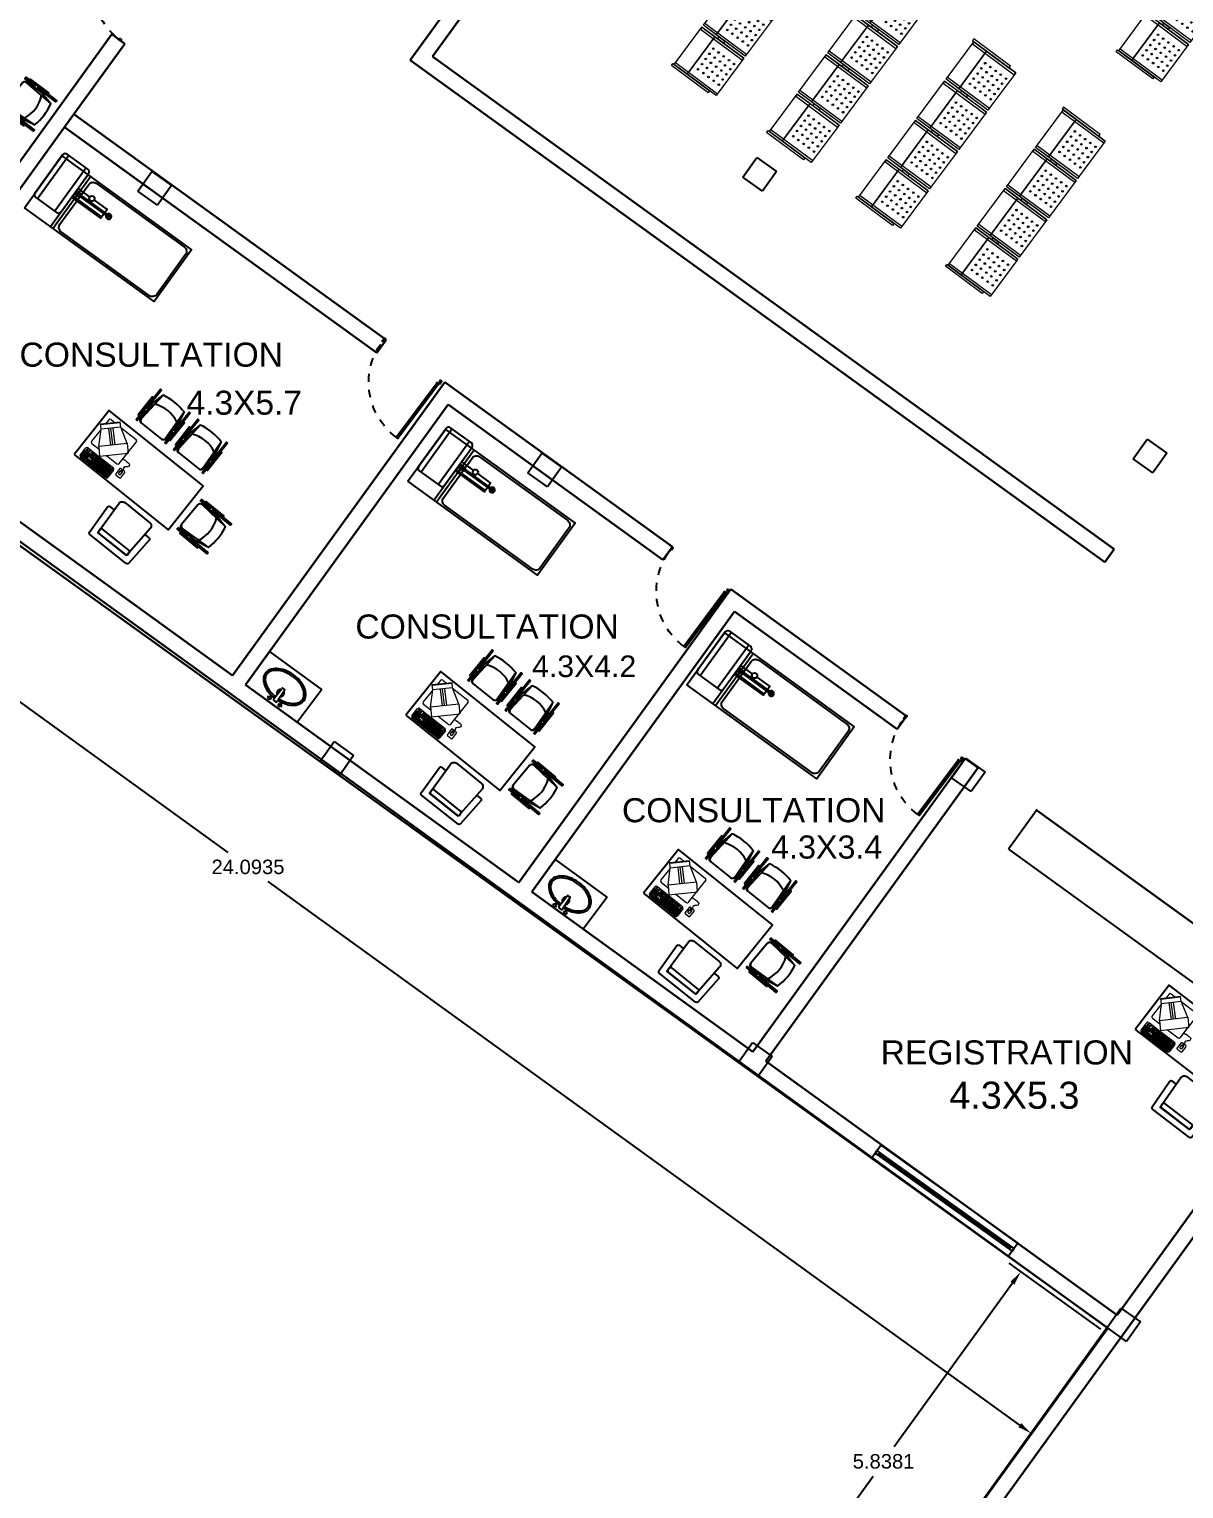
# Model space of a CAD drawing. Header units: metres. Extents: x 141303 to 146299, y 125960 to 127091.
# Drawn here: x 145962.18 to 145976.56, y 126148.64 to 126166.83 of the extents above; entities that cross this region are included whole.
import ezdxf

# ---------------------------------------------------------------- set-up
doc = ezdxf.new("R2010")
doc.units = ezdxf.units.M
doc.header["$MEASUREMENT"] = 0
doc.linetypes.add('C08_MUROS SERVICIOS$0$HIDDE100', pattern=[0.16, 0.1, -0.06])
for name, color, linetype in [('DIMENSION', 50, 'Continuous'), ('door', 12, 'Continuous'), ('FURNITURE', 6, 'Continuous'), ('WINDOW', 244, 'Continuous')]:
    doc.layers.add(name, color=color, linetype=linetype)
for name, color, linetype, lineweight in [('LETTERING', 50, 'Continuous', 30), ('new column', 4, 'Continuous', 25), ('NVMI_WALL', 7, 'Continuous', 30), ('PLINTH', 80, 'Continuous', 30)]:
    doc.layers.add(name, color=color, linetype=linetype, lineweight=lineweight)
doc.layers.get('0').off()
doc.styles.get("Standard").update_dxf_attribs({"font": 'arial.ttf'})
doc.dimstyles.get("Standard").update_dxf_attribs({"dimtxt": 0.18, "dimasz": 0.18, "dimexe": 0.18, "dimexo": 0.0625, "dimgap": 0.09, "dimtad": 0, "dimtih": 1, "dimtoh": 1, "dimdec": 4, "dimzin": 0, "dimdsep": 46, "dimtxsty": 'Standard', "dimcen": 0.09, "dimadec": 0, "dimazin": 0, "dimtfac": 1, "dimtdec": 4, "dimtofl": 0, "dimtmove": 0, "dimatfit": 3, "dimfxl": 1, "dimtolj": 1, "dimtzin": 0, "dimarcsym": 0})

# ---------------------------------------------------------------- blocks, each defined once
blk = doc.blocks.new('C08_MUROS SERVICIOS$0$DOOR 1.20')
at = {"linetype": 'C08_MUROS SERVICIOS$0$HIDDE100'}
blk.add_lwpolyline([(187.586, 86.339, -0.424767), (188.786, 87.579)], format="xyb", dxfattribs=at)
at = {"linetype": 'ByBlock'}
blk.add_lwpolyline([(188.826, 86.379), (188.826, 87.579), (188.786, 87.579), (188.786, 86.379), (188.826, 86.379)], dxfattribs=at)
for points in [[(188.826, 87.559), (188.786, 87.559), (188.786, 87.579), (188.826, 87.579)], [(188.821, 87.41), (188.791, 87.41), (188.791, 87.419), (188.821, 87.419)], [(188.796, 87.419), (188.816, 87.419), (188.816, 87.41), (188.796, 87.41)], [(188.791, 86.999), (188.821, 86.999), (188.821, 86.919), (188.791, 86.919)], [(188.821, 86.469), (188.791, 86.469), (188.791, 86.479), (188.821, 86.479)], [(188.796, 86.479), (188.816, 86.479), (188.816, 86.469), (188.796, 86.469)], [(188.826, 86.379), (188.786, 86.379), (188.786, 86.399), (188.826, 86.399)]]:
    blk.add_lwpolyline(points, close=True)
blk.add_lwpolyline([(188.821, 86.399), (188.821, 87.559), (188.791, 87.559), (188.791, 86.399)], close=True, dxfattribs=at)
for points in [[(187.576, 86.379), (187.576, 86.309), (187.606, 86.309), (187.606, 86.339), (187.586, 86.339), (187.586, 86.379), (187.576, 86.379)], [(188.836, 86.379), (188.836, 86.309), (188.806, 86.309), (188.806, 86.339), (188.826, 86.339), (188.826, 86.379), (188.836, 86.379)]]:
    blk.add_lwpolyline(points)
blk = doc.blocks.new('Escrit-Médico')
blk.add_lwpolyline([(203.56, 159.232), (202.06, 159.232), (202.06, 159.932), (203.56, 159.932)], close=True)
for points in [[(202.263, 158.659), (202.723, 158.659), (202.743, 159.109, 0.414214), (202.693, 159.159), (202.293, 159.159, 0.414214), (202.243, 159.109)], [(202.28, 158.728), (202.703, 158.728, -0.414214), (202.723, 158.708), (202.723, 158.679, -0.414214), (202.703, 158.659), (202.28, 158.659, -0.414214), (202.26, 158.679), (202.26, 158.708, -0.414214)]]:
    blk.add_lwpolyline(points, format="xyb", close=True)
blk.add_lwpolyline([(202.243, 159.005), (202.182, 159.005, 0.429831), (202.162, 158.984), (202.182, 158.598, 0.398767), (202.202, 158.579), (202.784, 158.579, 0.398767), (202.804, 158.598), (202.825, 158.984, 0.429831), (202.805, 159.005), (202.743, 159.005)], format="xyb")
blk = doc.blocks.new('iiijmjk')
at = {"layer": 'FURNITURE', "linetype": 'ByBlock'}
blk.add_line((110.967, -216.678), (111.144, -216.504), dxfattribs=at)
at = {"layer": 'FURNITURE', "lineweight": 5}
for p, q in [((111.189, -216.549), (111.012, -216.723)), ((111.013, -216.569), (111.013, -216.633)), ((111.032, -216.549), (111.098, -216.549)), ((111.189, -216.549), (111.144, -216.504)), ((111.376, -216.658), (111.189, -216.549)), ((111.19, -216.549), (111.435, -216.549)), ((111.455, -216.913), (111.455, -216.569)), ((111.012, -216.723), (110.967, -216.678)), ((111.123, -216.907), (111.012, -216.723)), ((111.013, -216.735), (111.013, -216.913)), ((111.23, -216.802), (111.081, -216.656)), ((111.249, -216.783), (111.1, -216.636)), ((111.269, -216.764), (111.12, -216.617)), ((111.376, -216.658), (111.123, -216.907)), ((111.207, -216.994), (111.461, -216.745)), ((111.376, -216.658), (111.461, -216.745)), ((111.455, -216.913), (111.455, -216.751)), ((111.032, -216.933), (111.148, -216.933)), ((111.032, -216.933), (111.148, -216.933)), ((111.123, -216.907), (111.207, -216.994)), ((111.269, -216.933), (111.435, -216.933)), ((111.57, -216.95), (111.511, -216.95)), ((111.538, -216.944), (111.538, -216.951)), ((111.538, -216.951), (111.54, -216.951)), ((111.54, -216.951), (111.54, -216.967)), ((111.011, -217.136), (111.011, -217.022)), ((111.03, -217.026), (111.03, -217.026)), ((111.03, -217.028), (111.03, -217.028)), ((111.031, -217.002), (111.165, -217.002)), ((111.037, -217.018), (111.037, -217.019)), ((111.037, -217.036), (111.037, -217.035)), ((111.039, -217.018), (111.039, -217.019)), ((111.039, -217.036), (111.039, -217.035)), ((111.047, -217.026), (111.047, -217.026)), ((111.047, -217.028), (111.047, -217.028)), ((111.165, -217.002), (111.433, -217.002)), ((111.165, -217.05), (111.165, -217.141)), ((111.165, -217.05), (111.441, -217.05)), ((111.169, -217.036), (111.169, -217.017)), ((111.169, -217.017), (111.243, -217.017)), ((111.169, -217.017), (111.169, -217.036)), ((111.243, -217.036), (111.169, -217.036)), ((111.172, -217.019), (111.186, -217.019)), ((111.172, -217.033), (111.172, -217.019)), ((111.186, -217.033), (111.172, -217.033)), ((111.186, -217.019), (111.186, -217.033)), ((111.189, -217.033), (111.189, -217.019)), ((111.189, -217.019), (111.204, -217.019)), ((111.204, -217.033), (111.189, -217.033)), ((111.204, -217.019), (111.204, -217.033)), ((111.208, -217.033), (111.208, -217.019)), ((111.208, -217.019), (111.222, -217.019)), ((111.222, -217.033), (111.208, -217.033)), ((111.222, -217.019), (111.222, -217.033)), ((111.226, -217.019), (111.241, -217.019)), ((111.226, -217.033), (111.226, -217.019)), ((111.241, -217.033), (111.226, -217.033)), ((111.241, -217.019), (111.241, -217.033)), ((111.243, -217.017), (111.243, -217.036)), ((111.441, -217.017), (111.441, -217.036)), ((111.441, -217.05), (111.441, -217.141)), ((111.453, -217.022), (111.453, -217.136)), ((111.501, -216.959), (111.501, -217.04)), ((111.511, -217.049), (111.57, -217.049)), ((111.526, -216.971), (111.526, -216.981)), ((111.554, -216.981), (111.526, -216.981)), ((111.549, -216.966), (111.531, -216.966)), ((111.536, -217.021), (111.539, -217.021)), ((111.54, -216.981), (111.54, -216.966)), ((111.554, -217.006), (111.554, -216.971)), ((111.58, -217.04), (111.58, -216.959)), ((111.433, -217.156), (111.031, -217.156)), ((111.441, -217.141), (111.165, -217.141))]:
    blk.add_line(p, q, dxfattribs=at)
for points in [[(111.455, -216.832), (111.456, -216.832), (111.456, -216.834), (111.459, -216.834), (111.459, -216.838), (111.462, -216.838), (111.462, -216.84), (111.463, -216.84), (111.463, -216.841), (111.463, -216.84), (111.48, -216.84), (111.48, -216.838), (111.482, -216.838), (111.482, -216.837), (111.483, -216.837), (111.483, -216.836), (111.485, -216.836), (111.485, -216.835), (111.511, -216.835), (111.511, -216.836), (111.529, -216.836), (111.529, -216.837), (111.539, -216.837), (111.539, -216.838), (111.555, -216.838), (111.555, -216.841), (111.555, -216.84), (111.562, -216.84), (111.562, -216.841), (111.564, -216.841), (111.564, -216.842), (111.566, -216.842), (111.566, -216.847), (111.567, -216.847), (111.567, -216.849), (111.568, -216.849), (111.568, -216.851), (111.569, -216.851), (111.569, -216.855), (111.57, -216.855), (111.57, -216.862), (111.571, -216.862), (111.571, -216.864), (111.57, -216.864), (111.57, -216.868), (111.569, -216.868), (111.569, -216.871), (111.568, -216.871), (111.568, -216.873), (111.567, -216.873), (111.567, -216.875), (111.563, -216.875), (111.563, -216.879), (111.562, -216.879), (111.562, -216.881), (111.561, -216.881), (111.561, -216.883), (111.559, -216.883), (111.559, -216.884), (111.557, -216.884), (111.557, -216.885), (111.555, -216.885), (111.555, -216.888), (111.554, -216.888), (111.554, -216.889), (111.55, -216.889), (111.55, -216.892), (111.548, -216.892), (111.548, -216.893), (111.546, -216.893), (111.546, -216.897), (111.544, -216.897), (111.544, -216.898), (111.542, -216.898), (111.542, -216.899), (111.541, -216.899), (111.541, -216.903), (111.538, -216.903), (111.538, -216.904), (111.537, -216.904), (111.537, -216.905), (111.536, -216.905), (111.536, -216.906), (111.535, -216.906), (111.535, -216.907), (111.534, -216.907), (111.534, -216.909), (111.533, -216.909), (111.533, -216.911), (111.532, -216.911), (111.532, -216.913), (111.531, -216.913), (111.531, -216.914), (111.53, -216.914), (111.53, -216.919), (111.531, -216.919), (111.531, -216.92), (111.532, -216.92), (111.532, -216.921), (111.534, -216.921), (111.534, -216.923), (111.535, -216.923), (111.535, -216.924), (111.536, -216.924), (111.536, -216.925), (111.537, -216.925), (111.537, -216.926), (111.538, -216.926), (111.538, -216.93), (111.539, -216.93), (111.539, -216.932), (111.541, -216.932), (111.541, -216.941), (111.539, -216.941), (111.539, -216.945), (111.538, -216.945), (111.538, -216.947), (111.537, -216.947)], [(111.022, -217.053), (111.037, -217.053), (111.037, -217.067), (111.022, -217.067), (111.022, -217.053), (111.022, -217.067)], [(111.022, -217.07), (111.037, -217.07), (111.037, -217.102), (111.022, -217.102), (111.022, -217.07), (111.022, -217.102)], [(111.022, -217.105), (111.037, -217.105), (111.037, -217.137), (111.022, -217.137), (111.022, -217.105), (111.022, -217.137)], [(111.041, -217.053), (111.055, -217.053), (111.055, -217.067), (111.041, -217.067), (111.041, -217.053), (111.041, -217.067)], [(111.041, -217.07), (111.055, -217.07), (111.055, -217.085), (111.041, -217.085), (111.041, -217.07), (111.041, -217.085)], [(111.041, -217.087), (111.055, -217.087), (111.055, -217.102), (111.041, -217.102), (111.041, -217.087), (111.041, -217.102)], [(111.041, -217.105), (111.055, -217.105), (111.055, -217.119), (111.041, -217.119), (111.041, -217.105), (111.041, -217.119)], [(111.041, -217.123), (111.055, -217.123), (111.055, -217.137), (111.041, -217.137), (111.041, -217.123), (111.041, -217.137)], [(111.059, -217.053), (111.074, -217.053), (111.074, -217.067), (111.059, -217.067), (111.059, -217.053), (111.059, -217.067)], [(111.059, -217.07), (111.074, -217.07), (111.074, -217.085), (111.059, -217.085), (111.059, -217.07), (111.059, -217.085)], [(111.059, -217.087), (111.074, -217.087), (111.074, -217.102), (111.059, -217.102), (111.059, -217.087), (111.059, -217.102)], [(111.059, -217.105), (111.074, -217.105), (111.074, -217.119), (111.059, -217.119), (111.059, -217.105), (111.059, -217.119)], [(111.059, -217.123), (111.092, -217.123), (111.092, -217.137), (111.059, -217.137), (111.059, -217.123), (111.059, -217.137)], [(111.078, -217.053), (111.092, -217.053), (111.092, -217.067), (111.078, -217.067), (111.078, -217.053), (111.078, -217.067)], [(111.078, -217.07), (111.092, -217.07), (111.092, -217.085), (111.078, -217.085), (111.078, -217.07), (111.078, -217.085)], [(111.078, -217.087), (111.092, -217.087), (111.092, -217.102), (111.078, -217.102), (111.078, -217.087), (111.078, -217.102)], [(111.078, -217.105), (111.092, -217.105), (111.092, -217.119), (111.078, -217.119), (111.078, -217.105), (111.078, -217.119)], [(111.103, -217.019), (111.117, -217.019), (111.117, -217.033), (111.103, -217.033), (111.103, -217.019), (111.103, -217.033)], [(111.103, -217.053), (111.117, -217.053), (111.117, -217.067), (111.103, -217.067), (111.103, -217.053), (111.103, -217.067)], [(111.103, -217.07), (111.117, -217.07), (111.117, -217.085), (111.103, -217.085), (111.103, -217.07), (111.103, -217.085)], [(111.103, -217.125), (111.117, -217.125), (111.117, -217.139), (111.103, -217.139), (111.103, -217.125), (111.103, -217.139)], [(111.121, -217.019), (111.135, -217.019), (111.135, -217.033), (111.121, -217.033), (111.121, -217.019), (111.121, -217.033)], [(111.121, -217.053), (111.135, -217.053), (111.135, -217.067), (111.121, -217.067), (111.121, -217.053), (111.121, -217.067)], [(111.121, -217.07), (111.135, -217.07), (111.135, -217.085), (111.121, -217.085), (111.121, -217.07), (111.121, -217.085)], [(111.121, -217.107), (111.135, -217.107), (111.135, -217.122), (111.121, -217.122), (111.121, -217.107), (111.121, -217.122)], [(111.121, -217.125), (111.135, -217.125), (111.135, -217.139), (111.121, -217.139), (111.121, -217.125), (111.121, -217.139)], [(111.139, -217.019), (111.154, -217.019), (111.154, -217.033), (111.139, -217.033), (111.139, -217.019), (111.139, -217.033)], [(111.139, -217.053), (111.154, -217.053), (111.154, -217.067), (111.139, -217.067), (111.139, -217.053), (111.139, -217.067)], [(111.139, -217.07), (111.154, -217.07), (111.154, -217.085), (111.139, -217.085), (111.139, -217.07), (111.139, -217.085)], [(111.139, -217.125), (111.154, -217.125), (111.154, -217.139), (111.139, -217.139), (111.139, -217.125), (111.139, -217.139)], [(111.167, -217.052), (111.2, -217.052), (111.2, -217.066), (111.167, -217.066), (111.167, -217.052), (111.167, -217.066)], [(111.167, -217.07), (111.189, -217.07), (111.189, -217.085), (111.182, -217.085), (111.182, -217.103), (111.167, -217.103), (111.167, -217.07), (111.167, -217.103)], [(111.167, -217.107), (111.211, -217.107), (111.211, -217.121), (111.167, -217.121), (111.167, -217.107), (111.167, -217.121)], [(111.167, -217.125), (111.189, -217.125), (111.189, -217.139), (111.167, -217.139), (111.167, -217.125), (111.167, -217.139)], [(111.178, -217.033), (111.172, -217.033), (111.172, -217.027)], [(111.186, -217.027), (111.186, -217.033), (111.18, -217.033)], [(111.185, -217.089), (111.2, -217.089), (111.2, -217.103), (111.185, -217.103), (111.185, -217.089), (111.185, -217.103)], [(111.196, -217.033), (111.189, -217.033), (111.189, -217.027)], [(111.193, -217.07), (111.207, -217.07), (111.207, -217.085), (111.193, -217.085), (111.193, -217.07), (111.193, -217.085)], [(111.193, -217.125), (111.214, -217.125), (111.214, -217.139), (111.193, -217.139), (111.193, -217.125), (111.193, -217.139)], [(111.204, -217.027), (111.204, -217.033), (111.197, -217.033)], [(111.204, -217.052), (111.218, -217.052), (111.218, -217.066), (111.204, -217.066), (111.204, -217.052), (111.204, -217.066)], [(111.204, -217.089), (111.218, -217.089), (111.218, -217.103), (111.204, -217.103), (111.204, -217.089), (111.204, -217.103)], [(111.211, -217.07), (111.225, -217.07), (111.225, -217.085), (111.211, -217.085), (111.211, -217.07), (111.211, -217.085)], [(111.215, -217.107), (111.229, -217.107), (111.229, -217.121), (111.215, -217.121), (111.215, -217.107), (111.215, -217.121)], [(111.222, -217.027), (111.222, -217.033), (111.216, -217.033)], [(111.218, -217.125), (111.24, -217.125), (111.24, -217.139), (111.218, -217.139), (111.218, -217.125), (111.218, -217.139)], [(111.222, -217.052), (111.237, -217.052), (111.237, -217.066), (111.222, -217.066), (111.222, -217.052), (111.222, -217.066)], [(111.222, -217.089), (111.237, -217.089), (111.237, -217.103), (111.222, -217.103), (111.222, -217.089), (111.222, -217.103)], [(111.229, -217.07), (111.244, -217.07), (111.244, -217.085), (111.229, -217.085), (111.229, -217.07), (111.229, -217.085)], [(111.233, -217.107), (111.248, -217.107), (111.248, -217.121), (111.233, -217.121), (111.233, -217.107), (111.233, -217.121)], [(111.241, -217.052), (111.255, -217.052), (111.255, -217.066), (111.241, -217.066), (111.241, -217.052), (111.241, -217.066)], [(111.241, -217.089), (111.255, -217.089), (111.255, -217.103), (111.241, -217.103), (111.241, -217.089), (111.241, -217.103)], [(111.244, -217.125), (111.265, -217.125), (111.265, -217.139), (111.244, -217.139), (111.244, -217.125), (111.244, -217.139)], [(111.248, -217.07), (111.262, -217.07), (111.262, -217.085), (111.248, -217.085), (111.248, -217.07), (111.248, -217.085)], [(111.25, -217.017), (111.323, -217.017), (111.323, -217.036), (111.25, -217.036), (111.25, -217.017), (111.25, -217.036)], [(111.252, -217.019), (111.266, -217.019), (111.266, -217.033), (111.252, -217.033), (111.252, -217.019), (111.252, -217.033)], [(111.252, -217.107), (111.266, -217.107), (111.266, -217.121), (111.252, -217.121), (111.252, -217.107), (111.252, -217.121)], [(111.259, -217.052), (111.273, -217.052), (111.273, -217.066), (111.259, -217.066), (111.259, -217.052), (111.259, -217.066)], [(111.259, -217.089), (111.273, -217.089), (111.273, -217.103), (111.259, -217.103), (111.259, -217.089), (111.259, -217.103)], [(111.266, -217.07), (111.281, -217.07), (111.281, -217.085), (111.266, -217.085), (111.266, -217.07), (111.266, -217.085)], [(111.269, -217.125), (111.362, -217.125), (111.362, -217.139), (111.269, -217.139), (111.269, -217.125), (111.269, -217.139)], [(111.27, -217.019), (111.285, -217.019), (111.285, -217.033), (111.27, -217.033), (111.27, -217.019), (111.27, -217.033)], [(111.27, -217.107), (111.285, -217.107), (111.285, -217.121), (111.27, -217.121), (111.27, -217.107), (111.27, -217.121)], [(111.277, -217.052), (111.292, -217.052), (111.292, -217.066), (111.277, -217.066), (111.277, -217.052), (111.277, -217.066)], [(111.277, -217.089), (111.292, -217.089), (111.292, -217.103), (111.277, -217.103), (111.277, -217.089), (111.277, -217.103)], [(111.285, -217.07), (111.299, -217.07), (111.299, -217.085), (111.285, -217.085), (111.285, -217.07), (111.285, -217.085)], [(111.289, -217.019), (111.303, -217.019), (111.303, -217.033), (111.289, -217.033), (111.289, -217.019), (111.289, -217.033)], [(111.289, -217.107), (111.303, -217.107), (111.303, -217.121), (111.289, -217.121), (111.289, -217.107), (111.289, -217.121)], [(111.296, -217.052), (111.31, -217.052), (111.31, -217.066), (111.296, -217.066), (111.296, -217.052), (111.296, -217.066)], [(111.296, -217.089), (111.31, -217.089), (111.31, -217.103), (111.296, -217.103), (111.296, -217.089), (111.296, -217.103)], [(111.303, -217.07), (111.317, -217.07), (111.317, -217.085), (111.303, -217.085), (111.303, -217.07), (111.303, -217.085)], [(111.307, -217.019), (111.321, -217.019), (111.321, -217.033), (111.307, -217.033), (111.307, -217.019), (111.307, -217.033)], [(111.307, -217.107), (111.321, -217.107), (111.321, -217.121), (111.307, -217.121), (111.307, -217.107), (111.307, -217.121)], [(111.314, -217.052), (111.329, -217.052), (111.329, -217.066), (111.314, -217.066), (111.314, -217.052), (111.314, -217.066)], [(111.314, -217.089), (111.329, -217.089), (111.329, -217.103), (111.314, -217.103), (111.314, -217.089), (111.314, -217.103)], [(111.321, -217.07), (111.336, -217.07), (111.336, -217.085), (111.321, -217.085), (111.321, -217.07), (111.321, -217.085)], [(111.325, -217.107), (111.34, -217.107), (111.34, -217.121), (111.325, -217.121), (111.325, -217.107), (111.325, -217.121)], [(111.331, -217.017), (111.404, -217.017), (111.404, -217.036), (111.331, -217.036), (111.331, -217.017), (111.331, -217.036)], [(111.332, -217.019), (111.347, -217.019), (111.347, -217.033), (111.332, -217.033), (111.332, -217.019), (111.332, -217.033)], [(111.332, -217.089), (111.347, -217.089), (111.347, -217.103), (111.332, -217.103), (111.332, -217.089), (111.332, -217.103)], [(111.332, -217.052), (111.347, -217.052), (111.347, -217.066), (111.332, -217.066), (111.332, -217.052), (111.332, -217.066)], [(111.34, -217.07), (111.354, -217.07), (111.354, -217.085), (111.34, -217.085), (111.34, -217.07), (111.34, -217.085)], [(111.344, -217.107), (111.358, -217.107), (111.358, -217.121), (111.344, -217.121), (111.344, -217.107), (111.344, -217.121)], [(111.351, -217.019), (111.365, -217.019), (111.365, -217.033), (111.351, -217.033), (111.351, -217.019), (111.351, -217.033)], [(111.351, -217.052), (111.365, -217.052), (111.365, -217.066), (111.351, -217.066), (111.351, -217.052), (111.351, -217.066)], [(111.351, -217.089), (111.365, -217.089), (111.365, -217.103), (111.351, -217.103), (111.351, -217.089), (111.351, -217.103)], [(111.358, -217.07), (111.372, -217.07), (111.372, -217.085), (111.358, -217.085), (111.358, -217.07), (111.358, -217.085)], [(111.362, -217.107), (111.376, -217.107), (111.376, -217.121), (111.362, -217.121), (111.362, -217.107), (111.362, -217.121)], [(111.366, -217.125), (111.388, -217.125), (111.388, -217.139), (111.366, -217.139), (111.366, -217.125), (111.366, -217.139)], [(111.369, -217.019), (111.384, -217.019), (111.384, -217.033), (111.369, -217.033), (111.369, -217.019), (111.369, -217.033)], [(111.369, -217.052), (111.384, -217.052), (111.384, -217.066), (111.369, -217.066), (111.369, -217.052), (111.369, -217.066)], [(111.369, -217.089), (111.384, -217.089), (111.384, -217.103), (111.369, -217.103), (111.369, -217.089), (111.369, -217.103)], [(111.376, -217.07), (111.391, -217.07), (111.391, -217.085), (111.376, -217.085), (111.376, -217.07), (111.376, -217.085)], [(111.38, -217.107), (111.395, -217.107), (111.395, -217.121), (111.38, -217.121), (111.38, -217.107), (111.38, -217.121)], [(111.388, -217.019), (111.402, -217.019), (111.402, -217.033), (111.388, -217.033), (111.388, -217.019), (111.388, -217.033)], [(111.388, -217.052), (111.402, -217.052), (111.402, -217.066), (111.388, -217.066), (111.388, -217.052), (111.388, -217.066)], [(111.388, -217.089), (111.402, -217.089), (111.402, -217.103), (111.388, -217.103), (111.388, -217.089), (111.388, -217.103)], [(111.392, -217.125), (111.413, -217.125), (111.413, -217.139), (111.392, -217.139), (111.392, -217.125), (111.392, -217.139)], [(111.395, -217.07), (111.409, -217.07), (111.409, -217.085), (111.395, -217.085), (111.395, -217.07), (111.395, -217.085)], [(111.399, -217.107), (111.413, -217.107), (111.413, -217.121), (111.399, -217.121), (111.399, -217.107), (111.399, -217.121)], [(111.406, -217.052), (111.42, -217.052), (111.42, -217.066), (111.406, -217.066), (111.406, -217.052), (111.406, -217.066)], [(111.406, -217.089), (111.42, -217.089), (111.42, -217.103), (111.406, -217.103), (111.406, -217.089), (111.406, -217.103)], [(111.413, -217.07), (111.439, -217.07), (111.439, -217.085), (111.413, -217.085), (111.413, -217.07), (111.413, -217.085)], [(111.417, -217.107), (111.439, -217.107), (111.439, -217.121), (111.417, -217.121), (111.417, -217.107), (111.417, -217.121)], [(111.417, -217.125), (111.439, -217.125), (111.439, -217.139), (111.417, -217.139), (111.417, -217.125), (111.417, -217.139)], [(111.422, -217.017), (111.441, -217.017), (111.441, -217.036), (111.422, -217.036), (111.422, -217.017), (111.422, -217.036)], [(111.424, -217.019), (111.439, -217.019), (111.439, -217.033), (111.424, -217.033), (111.424, -217.019), (111.424, -217.033)], [(111.424, -217.052), (111.439, -217.052), (111.439, -217.066), (111.424, -217.066), (111.424, -217.052), (111.424, -217.066)], [(111.424, -217.089), (111.439, -217.089), (111.439, -217.103), (111.424, -217.103), (111.424, -217.089), (111.424, -217.103)]]:
    blk.add_lwpolyline(points, dxfattribs=at)
for points in [[(111.02, -217.05), (111.095, -217.05), (111.095, -217.141), (111.02, -217.141)], [(111.099, -217.017), (111.099, -217.036), (111.157, -217.036), (111.157, -217.017)], [(111.157, -217.05), (111.099, -217.05), (111.099, -217.141), (111.157, -217.141)]]:
    blk.add_lwpolyline(points, close=True, dxfattribs=at)
for centre, radius in [((111.038, -217.027), 0.0049), ((111.07, -217.027), 0.00979), ((111.07, -217.027), 0.00751)]:
    blk.add_circle(centre, radius, dxfattribs=at)
for centre, radius, start, end in [((111.032, -216.569), 0.0196, 90, 180), ((111.435, -216.569), 0.0196, 0, 90), ((111.032, -216.913), 0.0196, 180, 270), ((111.435, -216.913), 0.0196, 270, 360), ((111.511, -216.959), 0.0098, 90, 180), ((111.57, -216.959), 0.0098, 0, 90), ((111.031, -217.022), 0.0196, 90, 180), ((111.031, -217.136), 0.0196, 180, 270), ((111.038, -217.027), 0.00979, 102.8435, 167.1565), ((111.03, -217.025), 0.00098, 167.1565, 270), ((111.03, -217.029), 0.00098, 90, 192.8435), ((111.038, -217.027), 0.00979, 192.8435, 257.1565), ((111.03, -217.025), 0.00098, 270, 346.6514), ((111.03, -217.029), 0.00098, 13.3486, 90), ((111.038, -217.027), 0.00751, 103.3486, 166.6514), ((111.038, -217.027), 0.00751, 193.3486, 256.6514), ((111.036, -217.018), 0.00098, 0, 102.8435), ((111.036, -217.036), 0.00098, 257.1565, 0), ((111.036, -217.019), 0.00098, 283.3486, 0), ((111.036, -217.035), 0.00098, 0, 76.6514), ((111.04, -217.018), 0.00098, 77.1565, 180), ((111.04, -217.019), 0.00098, 180, 256.6514), ((111.04, -217.035), 0.00098, 103.3486, 180), ((111.04, -217.036), 0.00098, 180, 282.8435), ((111.038, -217.027), 0.00979, 12.8435, 77.1565), ((111.038, -217.027), 0.00751, 13.3486, 76.6514), ((111.038, -217.027), 0.00979, 282.8435, 347.1565), ((111.038, -217.027), 0.00751, 283.3486, 346.6514), ((111.047, -217.025), 0.00098, 193.3486, 270), ((111.047, -217.029), 0.00098, 90, 166.6514), ((111.047, -217.025), 0.00098, 270, 12.8435), ((111.047, -217.029), 0.00098, 347.1565, 90), ((111.433, -217.022), 0.0196, 0, 90), ((111.433, -217.136), 0.0196, 270, 0), ((111.511, -217.04), 0.0098, 180, 270), ((111.531, -216.971), 0.00499, 90, 180), ((111.431, -216.996), 0.0962, 351.7977, 8.9506), ((111.536, -217.011), 0.0098, 171.7977, 238.6552), ((111.536, -217.011), 0.00998, 238.6552, 270), ((111.539, -217.006), 0.015, 270, 0), ((111.549, -216.971), 0.00499, 360, 90), ((111.57, -217.04), 0.0098, 270, 0)]:
    blk.add_arc(centre, radius, start, end, dxfattribs=at)
blk = doc.blocks.new('18140101')
for p, q in [((-0.475, -0.068), (-0.483, -0.068)), ((-0.068, -0.068), (-0.059, -0.068))]:
    blk.add_line(p, q)
for points in [[(-0.492, -0.076), (-0.492, -0.208), (-0.51, -0.208), (-0.51, 0.276), (-0.492, 0.276), (-0.492, 0.012, 0.414214), (-0.483, 0.003), (-0.475, 0.003)], [(-0.43, -0.2, -0.414214), (-0.475, -0.156), (-0.475, 0.074), (-0.439, 0.239), (-0.465, -0.161, 0.392815), (-0.43, -0.2), (-0.112, -0.2, 0.392815), (-0.078, -0.161), (-0.104, 0.239), (-0.068, 0.074), (-0.068, -0.156, -0.414214), (-0.112, -0.2)], [(-0.068, 0.003), (-0.059, 0.003, 0.414214), (-0.051, 0.012), (-0.051, 0.276), (-0.033, 0.276), (-0.033, -0.208), (-0.051, -0.208), (-0.051, -0.076)], [(-0.51, 0.012, 0.414214), (-0.483, -0.015), (-0.475, -0.015)], [(-0.068, -0.015), (-0.059, -0.015, 0.414214), (-0.033, 0.012, 0.414214)], [(-0.475, -0.05), (-0.483, -0.05, 0.414214), (-0.51, -0.076, 0.414214)], [(-0.033, -0.076, 0.414214), (-0.059, -0.05), (-0.068, -0.05)]]:
    blk.add_lwpolyline(points, format="xyb")
for points in [[(-0.51, 0.138), (-0.528, 0.138), (-0.528, -0.147), (-0.51, -0.147)], [(-0.033, 0.138), (-0.015, 0.138), (-0.015, -0.147), (-0.033, -0.147)]]:
    blk.add_lwpolyline(points)
for centre, radius, start, end in [((-0.271, -0.445), 0.704, 76.2765, 103.7235), ((-0.272, -0.28), 0.406, 64.1271, 115.8575), ((-0.483, -0.076), 0.00883, 90, 180), ((-0.059, -0.076), 0.00883, 0, 90)]:
    blk.add_arc(centre, radius, start, end)
blk = doc.blocks.new('31300302')
for p, q in [((-0.2, 0.25), (-0.2, -0.25)), ((0, 0.25), (0, -0.25)), ((0.05, 0.05), (0.188, 0.05)), ((0.05, 0.025), (0.1, 0.025)), ((0.05, 0.013), (0.438, 0.013)), ((0.05, 0), (0.438, 0)), ((0.1, 0.025), (0.1, 0.013)), ((0.1, 0), (0.1, -0.012)), ((0.438, 0), (0.438, 0.013)), ((0.1, -0.012), (0.05, -0.012)), ((0.05, -0.037), (0.388, -0.037))]:
    blk.add_line(p, q)
blk.add_lwpolyline([(-0.22, -0.25, -0.414214), (-0.25, -0.22, 0.414214), (-0.22, -0.25), (0.02, -0.25, 0.414214), (0.05, -0.22), (0.05, 0.22, 0.414214), (0.02, 0.25), (-0.22, 0.25, 0.414214), (-0.25, 0.22), (-0.25, -0.22), (-0.25, -0.2)], format="xyb")
blk.add_lwpolyline([(0.237, 0.05), (0.388, 0.05), (0.388, -0.05), (0.05, -0.05)])
blk.add_circle((0.212, 0.05), 0.025)
for radius, start, end in [(0.0254, 194.3436, 165.82), (0.0188, 198.2569, 159.4903)]:
    blk.add_arc((0.437, 0.006), radius, start, end)
blk = doc.blocks.new('36211454')
for p, q in [((1.17, 0), (1.17, -0.6)), ((1.2, 0), (1.2, -0.6))]:
    blk.add_line(p, q)
blk.add_lwpolyline([(1.5, 0), (1.5, -0.6), (0, -0.6), (0, 0)], close=True)
blk.add_lwpolyline([(0.07, -0.58, -0.414214), (0.02, -0.53), (0.02, -0.07, -0.414214), (0.07, -0.02), (1.09, -0.02, -0.414214), (1.14, -0.07), (1.14, -0.53, -0.414214), (1.09, -0.58)], format="xyb", close=True)
blk = doc.blocks.new('LAVAMANOS A-03')
at = {"layer": 'FURNITURE'}
for p, q in [((-0.092, -0.109), (-0.116, -0.109)), ((-0.085, -0.102), (-0.085, -0.078)), ((-0.085, -0.14), (-0.085, -0.116)), ((-0.054, -0.109), (-0.078, -0.109)), ((-0.023, -0.306), (-0.03, -0.127)), ((-0.018, -0.115), (0.018, -0.115)), ((0.03, -0.127), (0.023, -0.306)), ((0.052, -0.109), (0.076, -0.109)), ((0.083, -0.102), (0.083, -0.078)), ((0.083, -0.14), (0.083, -0.116)), ((0.09, -0.109), (0.114, -0.109)), ((-0.011, -0.318), (0.011, -0.318))]:
    blk.add_line(p, q, dxfattribs=at)
for centre in [(-0.085, -0.109), (0.083, -0.109)]:
    blk.add_circle(centre, 0.0192, dxfattribs=at)
for centre, radius, start, end in [((-0.036, -0.498), 0.348, 104.6225, 122.2055), ((-0.036, -0.498), 0.324, 104.6225, 122.2055), ((0.003, -0.647), 0.502, 93.6665, 104.6225), ((0.003, -0.647), 0.478, 93.7445, 104.6225), ((-0.018, -0.127), 0.012, 90, 180), ((0.018, -0.127), 0.012, 360, 90), ((0.003, -0.647), 0.478, 75.3775, 86.9266), ((0.003, -0.647), 0.502, 75.3775, 86.9724), ((0.042, -0.498), 0.324, 57.7945, 75.3775), ((0.042, -0.498), 0.348, 57.7945, 75.3775), ((-0.185, -0.345), 0.129, 146.6703, 180), ((-0.185, -0.345), 0.129, 180, 213.3297), ((-0.095, -0.404), 0.237, 122.2055, 146.6703), ((-0.185, -0.345), 0.105, 146.6703, 180), ((-0.185, -0.345), 0.105, 180, 213.3297), ((-0.095, -0.404), 0.213, 122.2055, 146.6703), ((0, -0.246), 0.048, 124.3259, 240.8236), ((-0.011, -0.306), 0.012, 180, 270), ((0.011, -0.306), 0.012, 270, 0), ((0, -0.246), 0.048, 300.0921, 55.6741), ((0.101, -0.404), 0.213, 33.3297, 57.7945), ((0.101, -0.404), 0.237, 33.3297, 57.7945), ((0.191, -0.345), 0.105, 360, 33.3297), ((0.191, -0.345), 0.105, 326.6703, 0), ((0.191, -0.345), 0.129, 0, 33.3297), ((0.191, -0.345), 0.129, 326.6703, 360), ((-0.095, -0.286), 0.237, 213.3297, 237.7945), ((-0.095, -0.286), 0.213, 213.3297, 237.7945), ((-0.036, -0.192), 0.348, 237.7945, 255.3775), ((-0.036, -0.192), 0.324, 237.7945, 255.3775), ((0.003, -0.043), 0.502, 255.3775, 270), ((0.003, -0.043), 0.478, 255.3775, 270), ((0.003, -0.043), 0.478, 270, 284.6225), ((0.003, -0.043), 0.502, 270, 284.6225), ((0.042, -0.192), 0.324, 284.6225, 302.2055), ((0.042, -0.192), 0.348, 284.6225, 302.2055), ((0.101, -0.286), 0.213, 302.2055, 326.6703), ((0.101, -0.286), 0.237, 302.2055, 326.6703)]:
    blk.add_arc(centre, radius, start, end, dxfattribs=at)
blk = doc.blocks.new('C05 _MOB-EQUIP URGENCIAS Y TOCOCIRUGÍA$0$006_URGENCIAS & TOCOCIRUGÍA$0$sala espera urgencias')
at = {"lineweight": 0}
for p, q in [((261.572, -7.31), (260.992, -7.31)), ((262.182, -7.31), (261.602, -7.31)), ((262.792, -7.31), (262.212, -7.31)), ((263.402, -7.31), (262.822, -7.31))]:
    blk.add_line(p, q, dxfattribs=at)
for points in [[(260.992, -6.86), (261.572, -6.86), (261.572, -7.31), (260.992, -7.31)], [(261.022, -6.86), (260.992, -6.86), (260.992, -7.51), (261.022, -7.51)], [(261.542, -6.86), (261.572, -6.86), (261.572, -7.51), (261.542, -7.51)], [(261.602, -6.86), (262.182, -6.86), (262.182, -7.31), (261.602, -7.31)], [(261.632, -6.86), (261.602, -6.86), (261.602, -7.51), (261.632, -7.51)], [(262.152, -6.86), (262.182, -6.86), (262.182, -7.51), (262.152, -7.51)], [(262.212, -6.86), (262.792, -6.86), (262.792, -7.31), (262.212, -7.31)], [(262.242, -6.86), (262.212, -6.86), (262.212, -7.51), (262.242, -7.51)], [(262.762, -6.86), (262.792, -6.86), (262.792, -7.51), (262.762, -7.51)], [(262.822, -6.86), (263.402, -6.86), (263.402, -7.31), (262.822, -7.31)], [(262.852, -6.86), (262.822, -6.86), (262.822, -7.51), (262.852, -7.51)], [(263.372, -6.86), (263.402, -6.86), (263.402, -7.51), (263.372, -7.51)], [(260.992, -6.96), (260.962, -6.96), (260.962, -7.53), (260.992, -7.53)], [(263.402, -6.96), (263.432, -6.96), (263.432, -7.53), (263.402, -7.53)], [(261.572, -7.175), (261.602, -7.175), (261.602, -7.265), (261.572, -7.265)], [(262.182, -7.175), (262.212, -7.175), (262.212, -7.265), (262.182, -7.265)], [(262.792, -7.175), (262.822, -7.175), (262.822, -7.265), (262.792, -7.265)], [(260.992, -7.31), (261.572, -7.31), (261.572, -7.51), (260.992, -7.51)], [(261.602, -7.31), (262.182, -7.31), (262.182, -7.51), (261.602, -7.51)], [(262.212, -7.31), (262.792, -7.31), (262.792, -7.51), (262.212, -7.51)], [(262.822, -7.31), (263.402, -7.31), (263.402, -7.51), (262.822, -7.51)]]:
    blk.add_lwpolyline(points, close=True, dxfattribs=at)
for centre in [(261.122, -6.915), (261.202, -6.915), (261.282, -6.915), (261.362, -6.915), (261.442, -6.915), (261.732, -6.915), (261.812, -6.915), (261.892, -6.915), (261.972, -6.915), (262.052, -6.915), (262.342, -6.915), (262.422, -6.915), (262.502, -6.915), (262.582, -6.915), (262.662, -6.915), (262.952, -6.915), (263.032, -6.915), (263.112, -6.915), (263.192, -6.915), (263.272, -6.915), (261.122, -6.995), (261.122, -7.075), (261.202, -6.995), (261.202, -7.075), (261.282, -6.995), (261.282, -7.075), (261.362, -6.995), (261.362, -7.075), (261.442, -6.995), (261.442, -7.075), (261.732, -6.995), (261.732, -7.075), (261.812, -6.995), (261.812, -7.075), (261.892, -6.995), (261.892, -7.075), (261.972, -6.995), (261.972, -7.075), (262.052, -6.995), (262.052, -7.075), (262.342, -6.995), (262.342, -7.075), (262.422, -6.995), (262.422, -7.075), (262.502, -6.995), (262.502, -7.075), (262.582, -6.995), (262.582, -7.075), (262.662, -6.995), (262.662, -7.075), (262.952, -6.995), (262.952, -7.075), (263.032, -6.995), (263.032, -7.075), (263.112, -6.995), (263.112, -7.075), (263.192, -6.995), (263.192, -7.075), (263.272, -6.995), (263.272, -7.075), (261.122, -7.156), (261.122, -7.236), (261.202, -7.156), (261.202, -7.236), (261.282, -7.156), (261.282, -7.236), (261.362, -7.156), (261.362, -7.236), (261.442, -7.156), (261.442, -7.236), (261.732, -7.156), (261.732, -7.236), (261.812, -7.156), (261.812, -7.236), (261.892, -7.156), (261.892, -7.236), (261.972, -7.156), (261.972, -7.236), (262.052, -7.156), (262.052, -7.236), (262.342, -7.156), (262.342, -7.236), (262.422, -7.156), (262.422, -7.236), (262.502, -7.156), (262.502, -7.236), (262.582, -7.156), (262.582, -7.236), (262.662, -7.156), (262.662, -7.236), (262.952, -7.156), (262.952, -7.236), (263.032, -7.156), (263.032, -7.236), (263.112, -7.156), (263.112, -7.236), (263.192, -7.156), (263.192, -7.236), (263.272, -7.156), (263.272, -7.236)]:
    blk.add_circle(centre, 0.01, dxfattribs=at)
blk = doc.blocks.new('*D324')
at = {"layer": 'Defpoints', "color": 0, "transparency": 16777216}
for p in [(145972.754, 126187.857), (145954.759, 126165.727), (145956.093, 126164.765)]:
    blk.add_point(p, dxfattribs=at)
at = {"layer": 'DIMENSION', "color": 0, "lineweight": -2, "transparency": 16777216}
for p, q in [((145972.704, 126187.893), (145971.274, 126188.925)), ((145971.315, 126188.673), (145963.221, 126177.455)), ((145954.864, 126165.873), (145962.958, 126177.091)), ((145956.042, 126164.801), (145954.613, 126165.833))]:
    blk.add_line(p, q, dxfattribs=at)
at = {"layer": 'DIMENSION', "color": 0, "transparency": 16777216}
for points in [[(145971.291, 126188.691), (145971.339, 126188.656), (145971.42, 126188.819)], [(145954.84, 126165.891), (145954.888, 126165.856), (145954.759, 126165.727)]]:
    blk.add_solid(points, dxfattribs=at)
at = {"layer": 'DIMENSION', "color": 0, "transparency": 16777216, "insert": (145963.09, 126177.273), "char_height": 0.18, "attachment_point": 5}
blk.add_mtext('\\A1;28.4754', dxfattribs=at)
blk = doc.blocks.new('*D327')
at = {"layer": 'Defpoints', "color": 0, "transparency": 16777216}
for p in [(145956.093, 126164.765), (145975.615, 126150.645), (145974.665, 126149.331)]:
    blk.add_point(p, dxfattribs=at)
at = {"layer": 'DIMENSION', "color": 0, "lineweight": -2, "transparency": 16777216}
for p, q in [((145956.056, 126164.714), (145955.037, 126163.305)), ((145955.288, 126163.345), (145964.652, 126156.573)), ((145974.519, 126149.436), (145965.155, 126156.209)), ((145975.579, 126150.595), (145974.559, 126149.185))]:
    blk.add_line(p, q, dxfattribs=at)
at = {"layer": 'DIMENSION', "color": 0, "transparency": 16777216}
for points in [[(145955.306, 126163.369), (145955.271, 126163.321), (145955.142, 126163.45)], [(145974.537, 126149.461), (145974.502, 126149.412), (145974.665, 126149.331)]]:
    blk.add_solid(points, dxfattribs=at)
at = {"layer": 'DIMENSION', "color": 0, "transparency": 16777216, "insert": (145964.904, 126156.391), "char_height": 0.18, "attachment_point": 5}
blk.add_mtext('\\A1;24.0935', dxfattribs=at)
blk = doc.blocks.new('*D328')
at = {"layer": 'Defpoints', "color": 0, "transparency": 16777216}
for p in [(145975.579, 126150.595), (145971.112, 126146.62), (145972.158, 126145.863)]:
    blk.add_point(p, dxfattribs=at)
at = {"layer": 'DIMENSION', "color": 0, "lineweight": -2, "transparency": 16777216}
for p, q in [((145975.528, 126150.631), (145974.387, 126151.456)), ((145974.427, 126151.205), (145972.954, 126149.167)), ((145971.218, 126146.766), (145972.691, 126148.803)), ((145972.108, 126145.9), (145970.966, 126146.725))]:
    blk.add_line(p, q, dxfattribs=at)
at = {"layer": 'DIMENSION', "color": 0, "transparency": 16777216}
for points in [[(145974.403, 126151.223), (145974.452, 126151.187), (145974.533, 126151.351)], [(145971.193, 126146.783), (145971.242, 126146.748), (145971.112, 126146.62)]]:
    blk.add_solid(points, dxfattribs=at)
at = {"layer": 'DIMENSION', "color": 0, "transparency": 16777216, "insert": (145972.822, 126148.985), "char_height": 0.18, "attachment_point": 5}
blk.add_mtext('\\A1;5.8381', dxfattribs=at)
blk = doc.blocks.new('C05 _MUROS URGENCIAS Y TOCOCIRUGÍA$0$VENTANA FACH  2.10 X 1.00')
at = {"elevation": 0}
for points in [[(194.2, -606.543), (194.2, -606.583), (194.24, -606.583), (194.24, -606.543)], [(196.26, -606.543), (196.26, -606.583), (196.3, -606.583), (196.3, -606.543)]]:
    blk.add_lwpolyline(points, close=True, dxfattribs=at)
at = {"layer": 'door', "linetype": 'ByBlock', "elevation": 0}
for points in [[(196.3, -606.663), (194.2, -606.663), (194.2, -606.463), (196.3, -606.463), (196.3, -606.663)], [(194.24, -606.553), (196.26, -606.553)], [(194.24, -606.563), (196.26, -606.563)], [(194.24, -606.573), (196.26, -606.573)]]:
    blk.add_lwpolyline(points, dxfattribs=at)
blk.add_lwpolyline([(194.2, -606.583), (196.3, -606.583), (196.3, -606.543), (194.2, -606.543)], close=True, dxfattribs=at)

msp = doc.modelspace()

# ---------------------------------------------------------------- linework, layer by layer
at = {"layer": 'FURNITURE'}
for p, q in [((145965.82555, 126158.60078), (145965.1783, 126159.07096)), ((145965.82555, 126158.60078), (145965.52592, 126158.20263)), ((145974.73383, 126157.10602), (145974.37693, 126156.6124)), ((145974.37693, 126156.6124), (145978.0236, 126153.97577)), ((145968.73319, 126156.48501), (145968.43933, 126156.08049)), ((145969.38044, 126156.01483), (145968.73319, 126156.48501)), ((145969.38044, 126156.01483), (145969.08081, 126155.61668))]:
    msp.add_line(p, q, dxfattribs=at)
at = {"layer": 'new column'}
for p, q in [((145971.06913, 126164.98662), (145971.24307, 126165.23105)), ((145971.24307, 126165.23105), (145971.4875, 126165.05711)), ((145963.53275, 126164.812), (145963.70669, 126165.05643)), ((145963.70669, 126165.05643), (145963.95112, 126164.88249)), ((145971.31356, 126164.81268), (145971.06913, 126164.98662)), ((145971.4875, 126165.05711), (145971.31356, 126164.81268)), ((145963.77718, 126164.63806), (145963.53275, 126164.812)), ((145963.95112, 126164.88249), (145963.77718, 126164.63806)), ((145975.93072, 126161.47646), (145976.10466, 126161.72089)), ((145976.10466, 126161.72089), (145976.34908, 126161.54695)), ((145968.39133, 126161.30159), (145968.56526, 126161.54602)), ((145968.56526, 126161.54602), (145968.80969, 126161.37208)), ((145976.17514, 126161.30252), (145975.93072, 126161.47646)), ((145976.34908, 126161.54695), (145976.17514, 126161.30252)), ((145968.63575, 126161.12765), (145968.39133, 126161.30159)), ((145968.80969, 126161.37208), (145968.63575, 126161.12765)), ((145965.80178, 126157.71095), (145965.97572, 126157.95538)), ((145965.97572, 126157.95538), (145966.22015, 126157.78144)), ((145966.04621, 126157.53702), (145965.80178, 126157.71095)), ((145966.22015, 126157.78144), (145966.04621, 126157.53702)), ((145973.66951, 126157.50353), (145973.84345, 126157.74796)), ((145973.84345, 126157.74796), (145974.08787, 126157.57402)), ((145973.91393, 126157.32959), (145973.66951, 126157.50353)), ((145974.08787, 126157.57402), (145973.91393, 126157.32959)), ((145971.01512, 126153.95932), (145971.18906, 126154.20375)), ((145971.18906, 126154.20375), (145971.43349, 126154.02981)), ((145971.43349, 126154.02981), (145971.25955, 126153.78538)), ((145971.25955, 126153.78538), (145971.01512, 126153.95932)), ((145975.60548, 126150.65155), (145975.77942, 126150.89598)), ((145975.77942, 126150.89598), (145976.02385, 126150.72204)), ((145976.02385, 126150.72204), (145975.84991, 126150.47761)), ((145975.84991, 126150.47761), (145975.60548, 126150.65155))]:
    msp.add_line(p, q, dxfattribs=at)
at = {"layer": 'NVMI_WALL'}
for p, q in [((145966.92387, 126166.44357), (145972.40602, 126174.02581)), ((145967.20313, 126166.48846), (145972.5681, 126173.90863)), ((145959.93044, 126162.23263), (145963.20804, 126166.76581)), ((145963.37012, 126166.64863), (145963.20804, 126166.76581)), ((145962.735, 126165.77021), (145963.37012, 126166.64863)), ((145966.92387, 126166.44357), (145975.57737, 126160.18687)), ((145967.20313, 126166.48846), (145975.69456, 126160.34894)), ((145960.09251, 126162.11544), (145962.735, 126165.77021)), ((145962.735, 126165.77021), (145966.62478, 126162.95781)), ((145962.61782, 126165.60814), (145963.6713, 126164.84645)), ((145962.61782, 126165.60814), (145966.5076, 126162.79573)), ((145956.08854, 126164.76362), (145975.61547, 126150.64515)), ((145966.5076, 126162.79573), (145966.62478, 126162.95781)), ((145964.71162, 126158.77571), (145967.35411, 126162.43048)), ((145967.35411, 126162.43048), (145970.19041, 126160.37977)), ((145960.09251, 126162.11544), (145964.71162, 126158.77571)), ((145964.8737, 126158.65853), (145967.399, 126162.15122)), ((145967.399, 126162.15122), (145970.07323, 126160.21769)), ((145970.07323, 126160.21769), (145970.19041, 126160.37977)), ((145975.57737, 126160.18687), (145975.69456, 126160.34894)), ((145968.27725, 126156.19767), (145970.91974, 126159.85244)), ((145970.91974, 126159.85244), (145973.10774, 126158.27046)), ((145968.43933, 126156.08049), (145970.96463, 126159.57318)), ((145970.96463, 126159.57318), (145972.99056, 126158.10839)), ((145964.8737, 126158.65853), (145968.27725, 126156.19767)), ((145972.99056, 126158.10839), (145973.10774, 126158.27046)), ((145971.19458, 126154.08837), (145973.83708, 126157.74313)), ((145971.35666, 126153.97118), (145974.0045, 126157.63335)), ((145973.83708, 126157.74313), (145973.99915, 126157.62595)), ((145974.72848, 126157.09862), (145974.73383, 126157.10602)), ((145974.72848, 126157.09862), (145978.37515, 126154.46199)), ((145968.43933, 126156.08049), (145971.19458, 126154.08837)), ((145975.73266, 126150.80722), (145978.37515, 126154.46199)), ((145972.43747, 126145.90838), (145978.52687, 126154.33049)), ((145971.35666, 126153.97118), (145975.73266, 126150.80722)), ((145972.15821, 126145.86349), (145975.61547, 126150.64515))]:
    msp.add_line(p, q, dxfattribs=at)
at = {"layer": 'PLINTH'}
for p, q in [((145956.05617, 126164.71408), (145975.60548, 126150.65155)), ((145975.60548, 126150.65155), (145972.15821, 126145.86349))]:
    msp.add_line(p, q, dxfattribs=at)

# ---------------------------------------------------------------- block references
at = {"layer": 'door', "yscale": 0.7088458887546228, "zscale": 0.7088458887546228}
for p, xscale, rotation in [((145927.14298, 126024.85956), 0.7088458887546228, 50.98393740024878), ((145896.85749, 126291.65716), -0.708845888754623, 143.1670398198667), ((145900.4402, 126289.05193), -0.708845888754623, 143.1670398198667), ((145903.35339, 126286.9587), -0.708845888754623, 143.1670398198667)]:
    msp.add_blockref('C08_MUROS SERVICIOS$0$DOOR 1.20', p, dxfattribs=dict(at, xscale=xscale, rotation=rotation))
at = {"layer": 'FURNITURE', "linetype": 'ByBlock', "lineweight": 0, "rotation": 233.4334776708387}
for p in [(146138.70795, 126373.64247, 310.93503), (146133.16847, 126373.4698, 310.93503), (146134.3542, 126372.63616, 310.93503), (146135.46482, 126371.81853, 310.93503), (146136.5814, 126370.96855, 310.93503)]:
    msp.add_blockref('C05 _MOB-EQUIP URGENCIAS Y TOCOCIRUGÍA$0$006_URGENCIAS & TOCOCIRUGÍA$0$sala espera urgencias', p, dxfattribs=at)
at = {"layer": 'FURNITURE', "lineweight": 5}
for name, p, rotation in [('18140101', (145961.99266, 126165.69856), 232.7066769525115), ('18140101', (145964.03836, 126161.80874), 321.2654108759222), ('iiijmjk', (146012.08442, 126400.36132), 321.2654111403551), ('18140101', (145964.50257, 126161.43638), 321.2654108759222), ('18140101', (145964.15966, 126160.44531), 230.3908414149516), ('18140101', (145968.17071, 126158.56096), 321.2654108759222), ('iiijmjk', (146016.21677, 126397.11354), 321.2654111403551), ('18140101', (145968.63492, 126158.18859), 321.2654108759222), ('18140101', (145968.29201, 126157.19753), 230.3908414149516), ('18140101', (145971.13041, 126156.34294), 321.2654108759222), ('iiijmjk', (146019.17646, 126394.89552), 321.2654111403551), ('18140101', (145971.59462, 126155.97057), 321.2654108759222), ('18140101', (145971.59462, 126155.97057), 321.2654108759222), ('18140101', (145971.25171, 126154.97951), 230.3908414149516), ('iiijmjk', (146020.45086, 126394.1472), 322.4267501207437)]:
    msp.add_blockref(name, p, dxfattribs=dict(at, rotation=rotation))
at = {"layer": 'FURNITURE', "lineweight": 5, "xscale": 1.329681331538251, "yscale": 1.329681331538251, "zscale": 1.329681331538251}
for name, p, rotation in [('31300302', (145962.69273, 126164.83075), 324.0988469633492), ('36211454', (145963.73393, 126163.43459), 144.0988469662367), ('36211454', (145968.51102, 126160.0267), 144.0988469662367), ('31300302', (145967.46982, 126161.42287), 324.0988469633492), ('36211454', (145971.9884, 126157.49126), 144.0988469662367), ('31300302', (145970.9472, 126158.88743), 324.0988469633492)]:
    msp.add_blockref(name, p, dxfattribs=dict(at, rotation=rotation))
at = {"layer": 'FURNITURE', "lineweight": 5, "xscale": -1}
for p, rotation in [((146021.89121, 125909.95081), 321.265411140355), ((146026.02357, 125906.70302), 321.265411140355), ((146028.98326, 125904.485), 321.265411140355), ((146040.19518, 125904.03618), 322.4267501207436)]:
    msp.add_blockref('Escrit-Médico', p, dxfattribs=dict(at, rotation=rotation))
at = {"layer": 'FURNITURE', "lineweight": 0, "extrusion": (1.27391e-23, -2.14301e-23, -1), "xscale": -0.9327357440957136, "yscale": 0.9327357440957134, "zscale": 0.932735744095713, "rotation": 215.2131791720315}
for p in [(-145965.17674, 126158.3705), (-145968.73163, 126155.78455)]:
    msp.add_blockref('LAVAMANOS A-03', p, dxfattribs=at)
at = {"layer": 'WINDOW', "lineweight": 0, "extrusion": (1.54124e-23, -1.34054e-23, -1), "xscale": -1, "rotation": 215.5565035347099}
msp.add_blockref('C05 _MUROS URGENCIAS Y TOCOCIRUGÍA$0$VENTANA FACH  2.10 X 1.00', (-145779.70648, 125545.22845, 0), dxfattribs=at)

# ---------------------------------------------------------------- texts
at = {"layer": 'LETTERING', "attachment_point": 1}
for s, width, gutter_width, insert, char_height in [('CONSULTATION ', 11.0848349, 1.5, (145962.05726, 126162.92441), 0.3), ('4.3X5.7', 1.2379296, 1.49291, (145964.13853, 126162.325), 0.298582), ('CONSULTATION ', 11.0848349, 1.5, (145966.24165, 126159.53712), 0.3), ('4.3X4.2', 1.2652149, 1.34726, (145968.44316, 126159.02632), 0.269452), ('CONSULTATION ', 11.0848349, 1.5, (145969.56268, 126157.24855), 0.3), ('4.3X3.4', 1.9132232, 1.43859, (145971.42107, 126156.78365), 0.287719), ('REGISTRATION', 10.8853397, 1.5, (145972.78566, 126154.23049), 0.3), ('4.3X5.3', 2.1277673, 1.68246, (145973.6416, 126153.71602), 0.336491)]:
    msp.add_mtext_dynamic_manual_height_columns(s, width=width, gutter_width=gutter_width, heights=[0], dxfattribs=dict(at, insert=insert, char_height=char_height))

# ---------------------------------------------------------------- dimensions: what is measured, and where the dimension line sits
at = {"layer": 'DIMENSION'}
for p1, p2, distance, picture, middle in [((145972.75433, 126187.85674), (145956.09279, 126164.76472), -1.64506, '*D324', (145963.0895, 126177.27329)), ((145956.09279, 126164.76472), (145975.61547, 126150.64515), -1.62197, '*D327', (145964.90361, 126156.39068)), ((145975.57885, 126150.59451), (145972.15821, 126145.86349), -1.29089, '*D328', (145972.82243, 126148.98535))]:
    dim = msp.add_aligned_dim(p1=p1, p2=p2, distance=distance, dimstyle='Standard', dxfattribs=at)
    dim.commit()
    dim.dimension.update_dxf_attribs({"geometry": picture, "text_midpoint": middle})

doc.saveas('drawing.dxf')
